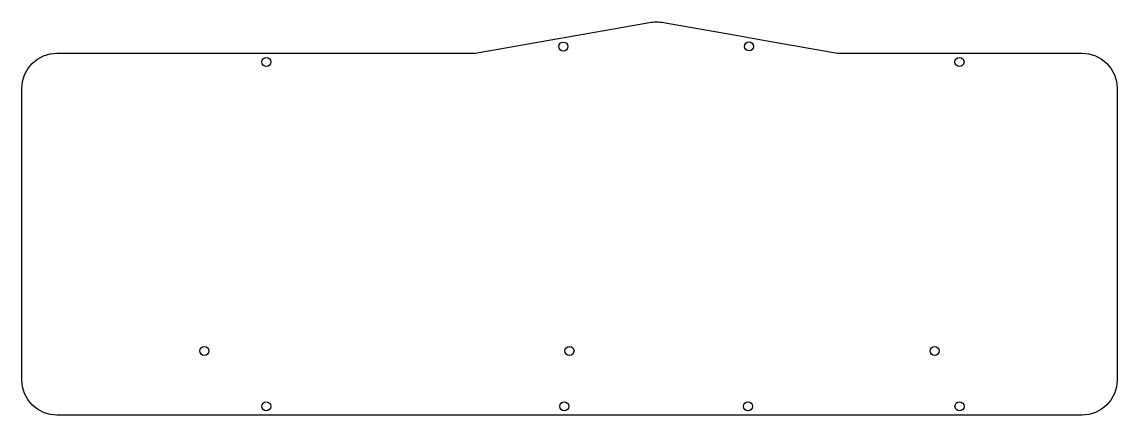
# Model space of a CAD drawing. Header units: millimetres. Extents: x -356 to 19, y -13 to 122.
import ezdxf

# ---------------------------------------------------------------- set-up
doc = ezdxf.new("R2010")
doc.units = ezdxf.units.MM
doc.layers.get('0').update_dxf_attribs({"linetype": 'CONTINUOUS'})

msp = doc.modelspace()

# ---------------------------------------------------------------- linework, layer by layer
msp.add_lwpolyline([(19, -0.99, -0.414214), (7, -12.99), (-343.99, -12.99, -0.414214), (-355.99, -0.99), (-355.99, 99.03, -0.414214), (-343.99, 111.03), (-200.79, 111.03), (-141.16, 121.55, -0.087529), (-136.3, 121.55), (-112.15, 117.29), (-100.83, 115.29), (-76.68, 111.03), (7, 111.03, -0.414214), (19, 99.03)], format="xyb", close=True)
for centre in [(-170.58, 113.32), (-107.01, 113.34), (-272.26, 108.03), (-34.97, 108.03), (-293.5, 9.02), (-168.5, 9.02), (-43.5, 9.02), (-272.34, -9.99), (-170.3, -9.99), (-107.36, -9.99), (-34.96, -9.99)]:
    msp.add_circle(centre, 1.55)

doc.saveas('drawing.dxf')
